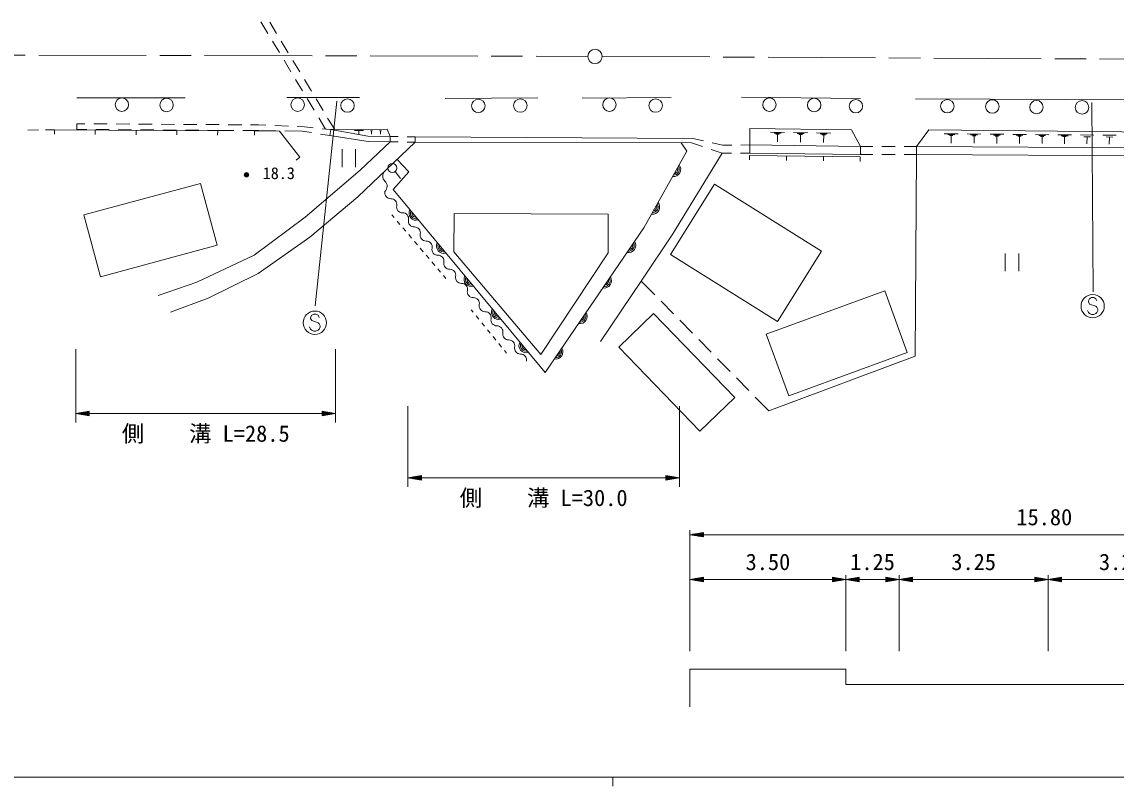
# Model space of a CAD drawing. Units: millimetres, scale not verified. Extents: x 39691 to 680000, y 20000 to 380000.
# Drawn here: x 202068 to 324175, y 204000 to 289256 of the extents above; entities that cross this region are included whole.
import ezdxf
from ezdxf.enums import TextEntityAlignment as Align

# ---------------------------------------------------------------- set-up
doc = ezdxf.new("R2010")
doc.units = ezdxf.units.MM
doc.header["$LTSCALE"] = 1000
doc.linetypes.add('CHAIN', pattern=[18.5, 12, -1.5, 3.5, -1.5])
for name, color, linetype, lineweight in [('M-BGD', 7, 'Continuous', 13), ('M-BMK', 2, 'CHAIN', 13), ('M-BMK-SRVR', 3, 'Continuous', 13), ('M-STR-HTXT', 7, 'Continuous', 13), ('M-STR-STRC', 7, 'Continuous', 13), ('M-STR-STRD', 7, 'Continuous', 13), ('M-TTL-BAND', 7, 'Continuous', 13)]:
    doc.layers.add(name, color=color, linetype=linetype, lineweight=lineweight)
doc.styles.add('ＭＳ ゴシック', font='')
doc.styles.get('ＭＳ ゴシック').set_extended_font_data('MS Gothic')

msp = doc.modelspace()

# ---------------------------------------------------------------- linework, layer by layer
at = {"layer": 'M-BGD'}
for p, q in [((228732, 289256), (229508, 287972)), ((229719, 289228), (230495, 287945)), ((230025, 287117), (230802, 285833)), ((231013, 287089), (231789, 285806)), ((231319, 284978), (232096, 283694)), ((232306, 284950), (233083, 283667)), ((232613, 282838), (233390, 281555)), ((233600, 282811), (234377, 281528)), ((233907, 280699), (234684, 279416)), ((234894, 280672), (235671, 279388)), ((235201, 278560), (235966, 277296)), ((236188, 278533), (236972, 277238)), ((202718, 277180), (203918, 277199)), ((204718, 277212), (205704, 277227)), ((205704, 277227), (205700, 276727)), ((205704, 277227), (223918, 277109)), ((208202, 277899), (208198, 277256)), ((208198, 277256), (209308, 277249)), ((208202, 277899), (209096, 277893)), ((210096, 277887), (211596, 277877)), ((210257, 277198), (210254, 276698)), ((210308, 277243), (211808, 277233)), ((212596, 277870), (214096, 277860)), ((212808, 277227), (214308, 277217)), ((215096, 277853), (216596, 277843)), ((215308, 277210), (216808, 277201)), ((217596, 277837), (219096, 277826)), ((217808, 277194), (219308, 277185)), ((220096, 277820), (221596, 277810)), ((222596, 277803), (224096, 277793)), ((225096, 277786), (226596, 277776)), ((227596, 277770), (228490, 277764)), ((228490, 277764), (229308, 277729)), ((230307, 277687), (231806, 277623)), ((232805, 277581), (233623, 277546)), ((233623, 277546), (234588, 277443)), ((235582, 277337), (236547, 277234)), ((236547, 277234), (236420, 276582)), ((283304, 277378), (283290, 275527)), ((214811, 277168), (214808, 276668)), ((219364, 277139), (219361, 276639)), ((220308, 277178), (221808, 277168)), ((222808, 277162), (223918, 277155)), ((223918, 277109), (223915, 276609)), ((223918, 277109), (223915, 276609)), ((223918, 277155), (225711, 277148)), ((226711, 277144), (228504, 277137)), ((228015, 277101), (228009, 276602)), ((230421, 277111), (228482, 277137)), ((233360, 277071), (231421, 277097)), ((234397, 276905), (233360, 277071)), ((236420, 276582), (235384, 276748)), ((239183, 277129), (240183, 277123)), ((239683, 277126), (239681, 276726)), ((240983, 277119), (241183, 277118)), ((241083, 277119), (241081, 276719)), ((241983, 277114), (242183, 277113)), ((242083, 277113), (242081, 276713)), ((243166, 275875), (243178, 276469)), ((243178, 276469), (244063, 276452)), ((245063, 276432), (245948, 276415)), ((245948, 276415), (245937, 275820)), ((245948, 276415), (276926, 276263)), ((276926, 276263), (278114, 275991)), ((285608, 276947), (287183, 276926)), ((286000, 276837), (286787, 276826)), ((286195, 276729), (286589, 276724)), ((286392, 276726), (286381, 275886)), ((288183, 276913), (289757, 276892)), ((288575, 276802), (289362, 276792)), ((288770, 276695), (289164, 276690)), ((288967, 276692), (288956, 275852)), ((290757, 276878), (292331, 276857)), ((291150, 276768), (291937, 276758)), ((291345, 276661), (291738, 276655)), ((291542, 276658), (291531, 275819)), ((305001, 276782), (306551, 276768)), ((305387, 276675), (306163, 276668)), ((305580, 276570), (305968, 276566)), ((305774, 276568), (305766, 275741)), ((307556, 276758), (309097, 276744)), ((307940, 276652), (308711, 276645)), ((308132, 276547), (308517, 276544)), ((308325, 276545), (308317, 275724)), ((310102, 276734), (311633, 276720)), ((310484, 276629), (311249, 276621)), ((310674, 276525), (311057, 276521)), ((310866, 276523), (310858, 275706)), ((312638, 276710), (314159, 276696)), ((313017, 276605), (313778, 276598)), ((313207, 276502), (313587, 276499)), ((313397, 276500), (313389, 275689)), ((315164, 276687), (316676, 276672)), ((315541, 276582), (316297, 276575)), ((315729, 276480), (316107, 276476)), ((315918, 276478), (315911, 275672)), ((317681, 276663), (319183, 276649)), ((318055, 276559), (318806, 276552)), ((318242, 276457), (318618, 276454)), ((318430, 276456), (318422, 275654)), ((320188, 276639), (321680, 276625)), ((320559, 276437), (321305, 276430)), ((320932, 276433), (320924, 275637)), ((322685, 276616), (324168, 276602)), ((323054, 276415), (323795, 276408)), ((323424, 276411), (323417, 275620)), ((237813, 275043), (237813, 273043)), ((239313, 275043), (239313, 273043)), ((243166, 275875), (244052, 275857)), ((245051, 275838), (245937, 275820)), ((276807, 275748), (245937, 275820)), ((276807, 275748), (278028, 275344)), ((278978, 275030), (280199, 274626)), ((279089, 275769), (280278, 275497)), ((280278, 275497), (281284, 275507)), ((282284, 275517), (283290, 275527)), ((283290, 275527), (283283, 274626)), ((283290, 275527), (295642, 275364)), ((295642, 275364), (297022, 275365)), ((295642, 275364), (295642, 274464)), ((298022, 275366), (299522, 275366)), ((300522, 275367), (301903, 275368)), ((301903, 275368), (301903, 274467)), ((301903, 275368), (328399, 275186)), ((233085, 274150), (232690, 273844)), ((280199, 274626), (281241, 274626)), ((282241, 274626), (283283, 274626)), ((283275, 274362), (283268, 273862)), ((283275, 274362), (295627, 274199)), ((283278, 274626), (295630, 274464)), ((287392, 274308), (287386, 273808)), ((291509, 274253), (291503, 273753)), ((295627, 274199), (295620, 273699)), ((295627, 274199), (295620, 273699)), ((295642, 274464), (297023, 274464)), ((298023, 274465), (299523, 274466)), ((300523, 274466), (301903, 274467)), ((301897, 274467), (328393, 274285)), ((243719, 272557), (244335, 271769)), ((243337, 267749), (243613, 267424)), ((243936, 267043), (244260, 266662)), ((244584, 266281), (244908, 265900)), ((245232, 265519), (245556, 265138)), ((245879, 264757), (246203, 264376)), ((246527, 263995), (246851, 263614)), ((247175, 263233), (247499, 262852)), ((311801, 263435), (311801, 261435)), ((313301, 263435), (313301, 261435)), ((247822, 262471), (248146, 262090)), ((248470, 261709), (248794, 261328)), ((249118, 260947), (249394, 260623)), ((271188, 260341), (272689, 258814)), ((273390, 258101), (274793, 256675)), ((252212, 257134), (252437, 256858)), ((252753, 256470), (253068, 256083)), ((253384, 255695), (253699, 255307)), ((275494, 255962), (276896, 254537)), ((254015, 254919), (254331, 254532)), ((254646, 254144), (254962, 253756)), ((255278, 253368), (255593, 252980)), ((277598, 253824), (279000, 252398)), ((255909, 252593), (256134, 252317)), ((279701, 251685), (281104, 250259)), ((281805, 249546), (283207, 248120)), ((283909, 247407), (285410, 245881))]:
    msp.add_line(p, q, dxfattribs=at)
for points in [[(236547, 277234), (242828, 277289), (243178, 276469)], [(236547, 277234), (240666, 276507), (243178, 276469)], [(283304, 277378), (294647, 277227), (295642, 275364)], [(301903, 275368), (303283, 277198), (328409, 276962), (328399, 275186)], [(228015, 277101), (230822, 277065), (233085, 274150)], [(236420, 276582), (240692, 275926), (243166, 275875)], [(217274, 258744), (221594, 260214), (228007, 263242), (233664, 267473), (239810, 272729), (243166, 275875)], [(218654, 256873), (222841, 258432), (228453, 261193), (234198, 265246), (239543, 269745), (245937, 275820)], [(243934, 273918), (245243, 272516), (243502, 270546), (260446, 250153), (271469, 266276), (276279, 274849), (275645, 275751)], [(266645, 253586), (271188, 260341), (274691, 265626), (280199, 274626)], [(285410, 245881), (301748, 251971), (301897, 274467)], [(276619, 212857), (276619, 217047), (294020, 217047), (294020, 215343), (338800, 215343), (338800, 217047), (355703, 217047), (360355, 213727)]]:
    msp.add_lwpolyline(points, dxfattribs=at)
for points in [[(210829, 260832), (223865, 264339), (222012, 271229), (208975, 267721)], [(274430, 263299), (286380, 255818), (291298, 263674), (279348, 271155)], [(250319, 267881), (267485, 267804), (267485, 263503), (259973, 252143), (250281, 263599)], [(287653, 247546), (300876, 252388), (298357, 259269), (285134, 254426)], [(281631, 247360), (272568, 256734), (268664, 252960), (277728, 243585)]]:
    msp.add_lwpolyline(points, close=True, dxfattribs=at)
for centre, radius in [((213228, 280017), 750), ((218216, 279984), 750), ((232848, 280017), 750), ((238402, 279918), 750), ((253000, 279884), 750), ((257689, 279918), 750), ((267632, 280017), 750), ((272787, 279918), 750), ((285490, 280017), 750), ((290478, 279984), 750), ((295134, 279851), 750), ((305343, 279851), 750), ((310364, 279818), 750), ((315286, 279751), 750), ((320374, 279718), 750), ((227131, 272187), 250), ((227131, 272187), 204), ((227131, 272187), 159), ((227131, 272187), 114), ((243412, 272951), 500), ((227131, 272187), 68.2), ((227131, 272187), 22.7)]:
    msp.add_circle(centre, radius, dxfattribs=at)
for centre, radius, start, end in [((243140, 272060), 800, 132.9106, 226.05183), ((274776, 272808), 812, 263.32574, 38.08601), ((274776, 272808), 650, 269.44153, 31.97022), ((274776, 272808), 488, 280.57422, 20.83754), ((274776, 272808), 325, 314.76351, 346.64825), ((242030, 270908), 800, 312.9106, 46.05183), ((243212, 270186), 652, 167.93841, 271.79648), ((243253, 268882), 652, 347.93841, 91.79648), ((244529, 268610), 652, 167.93841, 271.79648), ((272427, 268622), 812, 263.32574, 38.08601), ((272427, 268622), 650, 269.44153, 31.97022), ((272427, 268622), 488, 280.57422, 20.83754), ((244569, 267306), 652, 347.93841, 91.79648), ((246079, 267933), 812, 152.34191, 287.10218), ((246079, 267933), 650, 158.4577, 280.9864), ((246079, 267933), 488, 169.59039, 269.85371), ((246079, 267933), 325, 203.77968, 235.66442), ((272427, 268622), 325, 314.76351, 346.64825), ((245845, 267033), 652, 167.93841, 271.79648), ((245886, 265730), 652, 347.93841, 91.79648), ((247161, 265457), 652, 167.93841, 271.79648), ((247202, 264154), 652, 347.93841, 91.79648), ((248478, 263881), 652, 167.93841, 271.79648), ((249146, 264241), 812, 152.34191, 287.10218), ((249146, 264241), 650, 158.4577, 280.9864), ((249146, 264241), 488, 169.59039, 269.85371), ((249146, 264241), 325, 203.77968, 235.66442), ((269763, 264334), 812, 258.25938, 33.01965), ((269763, 264334), 650, 264.37517, 26.90387), ((269763, 264334), 488, 275.50786, 15.77118), ((269763, 264334), 325, 309.69715, 341.58189), ((248518, 262578), 652, 347.93841, 91.79648), ((249794, 262305), 652, 167.93841, 271.79648), ((249835, 261001), 652, 347.93841, 91.79648), ((251110, 260729), 652, 167.93841, 271.79648), ((252214, 260549), 812, 152.34191, 287.10218), ((252214, 260549), 650, 158.4577, 280.9864), ((252214, 260549), 488, 169.59039, 269.85371), ((252214, 260549), 325, 203.77968, 235.66442), ((267054, 260372), 812, 258.25938, 33.01965), ((267054, 260372), 650, 264.37517, 26.90387), ((267054, 260372), 488, 275.50786, 15.77118), ((267054, 260372), 325, 309.69715, 341.58189), ((251151, 259425), 652, 347.93841, 91.79648), ((252427, 259153), 652, 167.93841, 271.79648), ((252467, 257849), 652, 347.93841, 91.79648), ((253743, 257577), 652, 167.93841, 271.79648), ((253784, 256273), 652, 347.93841, 91.79648), ((255281, 256857), 812, 152.34191, 287.10218), ((255281, 256857), 650, 158.4577, 280.9864), ((255281, 256857), 488, 169.59039, 269.85371), ((255281, 256857), 325, 203.77968, 235.66442), ((264345, 256410), 812, 258.25938, 33.01965), ((264345, 256410), 650, 264.37517, 26.90387), ((264345, 256410), 488, 275.50786, 15.77118), ((255059, 256000), 652, 167.93841, 271.79648), ((255100, 254697), 652, 347.93841, 91.79648), ((264345, 256410), 325, 309.69715, 341.58189), ((256376, 254424), 652, 167.93841, 271.79648), ((256416, 253121), 652, 347.93841, 91.79648), ((257692, 252848), 652, 167.93841, 271.79648), ((258349, 253166), 812, 152.34191, 287.10218), ((258349, 253166), 650, 158.4577, 280.9864), ((258349, 253166), 488, 169.59039, 269.85371), ((258349, 253166), 325, 203.77968, 235.66442), ((261636, 252447), 812, 258.25938, 33.01965), ((257733, 251545), 652, 347.93841, 91.79648), ((261636, 252447), 650, 264.37517, 26.90387), ((261636, 252447), 488, 275.50786, 15.77118), ((261636, 252447), 325, 309.69715, 341.58189)]:
    msp.add_arc(centre, radius, start, end, dxfattribs=at)
at = {"layer": 'M-BMK'}
for p, q in [((166949, 285607), (265229, 285406)), ((266829, 285401), (365371, 284898))]:
    msp.add_line(p, q, dxfattribs=at)
at = {"layer": 'M-BMK-SRVR'}
msp.add_circle((266029, 285405), 800, dxfattribs=at)
at = {"layer": 'M-STR-HTXT'}
for p, q in [((208090, 252742), (208090, 244567)), ((237080, 252742), (237080, 244567)), ((208090, 245567), (209590, 245817)), ((208090, 245567), (209590, 245317)), ((208090, 245567), (209590, 245567)), ((209590, 245617), (208390, 245617)), ((209590, 245517), (208390, 245517)), ((208690, 245667), (209590, 245667)), ((208690, 245467), (209590, 245467)), ((209590, 245717), (208990, 245717)), ((209290, 245767), (209590, 245767)), ((209590, 245317), (209590, 245817)), ((209590, 245567), (235580, 245567)), ((237080, 245567), (235580, 245817)), ((235580, 245817), (235580, 245317)), ((235880, 245767), (235580, 245767)), ((235580, 245717), (236180, 245717)), ((236480, 245667), (235580, 245667)), ((235580, 245617), (236780, 245617)), ((237080, 245567), (235580, 245317)), ((237080, 245567), (235580, 245567)), ((235580, 245517), (236780, 245517)), ((236480, 245467), (235580, 245467)), ((245153, 246392), (245153, 237392)), ((275435, 246392), (275435, 237392)), ((209590, 245417), (208990, 245417)), ((209290, 245367), (209590, 245367)), ((235580, 245417), (236180, 245417)), ((235880, 245367), (235580, 245367)), ((245153, 238392), (246653, 238642)), ((245153, 238392), (246653, 238142)), ((245153, 238392), (246653, 238392)), ((246653, 238442), (245453, 238442)), ((246653, 238342), (245453, 238342)), ((245753, 238492), (246653, 238492)), ((245753, 238292), (246653, 238292)), ((246653, 238542), (246053, 238542)), ((246653, 238242), (246053, 238242)), ((246353, 238592), (246653, 238592)), ((246353, 238192), (246653, 238192)), ((246653, 238142), (246653, 238642)), ((246653, 238392), (273935, 238392)), ((275435, 238392), (273935, 238642)), ((273935, 238642), (273935, 238142)), ((274235, 238592), (273935, 238592)), ((273935, 238542), (274535, 238542)), ((274835, 238492), (273935, 238492)), ((273935, 238442), (275135, 238442)), ((275435, 238392), (273935, 238142)), ((275435, 238392), (273935, 238392)), ((273935, 238342), (275135, 238342)), ((274835, 238292), (273935, 238292)), ((273935, 238242), (274535, 238242)), ((274235, 238192), (273935, 238192)), ((276619, 219047), (276619, 232547)), ((276619, 232047), (278119, 232297)), ((276619, 232047), (278119, 231797)), ((276619, 232047), (278119, 232047)), ((278119, 232097), (276919, 232097)), ((277219, 232147), (278119, 232147)), ((278119, 232197), (277519, 232197)), ((277819, 232247), (278119, 232247)), ((278119, 231797), (278119, 232297)), ((278119, 232047), (294020, 232047)), ((294020, 232047), (299968, 232047)), ((299968, 232047), (316588, 232047)), ((316588, 232047), (332923, 232047)), ((278119, 231997), (276919, 231997)), ((277219, 231947), (278119, 231947)), ((278119, 231897), (277519, 231897)), ((277819, 231847), (278119, 231847)), ((276619, 227047), (278119, 227297)), ((277219, 227147), (278119, 227147)), ((278119, 227197), (277519, 227197)), ((277819, 227247), (278119, 227247)), ((278119, 226797), (278119, 227297)), ((294020, 227047), (292520, 227297)), ((292520, 227297), (292520, 226797)), ((292820, 227247), (292520, 227247)), ((292520, 227197), (293120, 227197)), ((293420, 227147), (292520, 227147)), ((294020, 219047), (294020, 227547)), ((294020, 227047), (295520, 227297)), ((294620, 227147), (295520, 227147)), ((295520, 227197), (294920, 227197)), ((295220, 227247), (295520, 227247)), ((295520, 226797), (295520, 227297)), ((299968, 227047), (298468, 227297)), ((298468, 227297), (298468, 226797)), ((298768, 227247), (298468, 227247)), ((298468, 227197), (299068, 227197)), ((299368, 227147), (298468, 227147)), ((299968, 219047), (299968, 227547)), ((299968, 227047), (301468, 227297)), ((300568, 227147), (301468, 227147)), ((301468, 227197), (300868, 227197)), ((301168, 227247), (301468, 227247)), ((301468, 226797), (301468, 227297)), ((316588, 227047), (315088, 227297)), ((315088, 227297), (315088, 226797)), ((315388, 227247), (315088, 227247)), ((315088, 227197), (315688, 227197)), ((315988, 227147), (315088, 227147)), ((316588, 219047), (316588, 227547)), ((316588, 227047), (318088, 227297)), ((317188, 227147), (318088, 227147)), ((318088, 227197), (317488, 227197)), ((317788, 227247), (318088, 227247)), ((318088, 226797), (318088, 227297)), ((276619, 227047), (278119, 226797)), ((276619, 227047), (278119, 227047)), ((278119, 227097), (276919, 227097)), ((278119, 226997), (276919, 226997)), ((277219, 226947), (278119, 226947)), ((278119, 226897), (277519, 226897)), ((277819, 226847), (278119, 226847)), ((278119, 227047), (292520, 227047)), ((292520, 227097), (293720, 227097)), ((294020, 227047), (292520, 226797)), ((294020, 227047), (292520, 227047)), ((292520, 226997), (293720, 226997)), ((293420, 226947), (292520, 226947)), ((292520, 226897), (293120, 226897)), ((292820, 226847), (292520, 226847)), ((294020, 227047), (295520, 226797)), ((294020, 227047), (295520, 227047)), ((295520, 227097), (294320, 227097)), ((295520, 226997), (294320, 226997)), ((294620, 226947), (295520, 226947)), ((295520, 226897), (294920, 226897)), ((295220, 226847), (295520, 226847)), ((295520, 227047), (298468, 227047)), ((298468, 227097), (299668, 227097)), ((299968, 227047), (298468, 226797)), ((299968, 227047), (298468, 227047)), ((298468, 226997), (299668, 226997)), ((299368, 226947), (298468, 226947)), ((298468, 226897), (299068, 226897)), ((298768, 226847), (298468, 226847)), ((299968, 227047), (301468, 226797)), ((299968, 227047), (301468, 227047)), ((301468, 227097), (300268, 227097)), ((301468, 226997), (300268, 226997)), ((300568, 226947), (301468, 226947)), ((301468, 226897), (300868, 226897)), ((301168, 226847), (301468, 226847)), ((301468, 227047), (315088, 227047)), ((315088, 227097), (316288, 227097)), ((316588, 227047), (315088, 226797)), ((316588, 227047), (315088, 227047)), ((315088, 226997), (316288, 226997)), ((315988, 226947), (315088, 226947)), ((315088, 226897), (315688, 226897)), ((315388, 226847), (315088, 226847)), ((316588, 227047), (318088, 226797)), ((316588, 227047), (318088, 227047)), ((318088, 227097), (316888, 227097)), ((318088, 226997), (316888, 226997)), ((317188, 226947), (318088, 226947)), ((318088, 226897), (317488, 226897)), ((317788, 226847), (318088, 226847)), ((318088, 227047), (331423, 227047))]:
    msp.add_line(p, q, dxfattribs=at)
at = {"layer": 'M-STR-STRC'}
for p, q in [((234813, 257582), (237207, 280403)), ((321607, 259153), (321457, 280253)), ((321204, 258372), (321086, 258136)), ((321086, 258136), (321086, 258018)), ((321086, 258018), (321204, 257781)), ((321441, 258491), (321204, 258372)), ((321204, 257781), (321913, 257545)), ((321677, 258491), (321441, 258491)), ((321913, 258372), (321677, 258491)), ((322032, 258136), (321913, 258372)), ((234410, 256527), (234292, 256290)), ((234647, 256645), (234410, 256527)), ((234883, 256645), (234647, 256645)), ((235119, 256527), (234883, 256645)), ((235238, 256290), (235119, 256527)), ((321086, 256836), (320968, 257072)), ((321204, 256718), (321086, 256836)), ((321441, 256600), (321204, 256718)), ((321677, 256600), (321441, 256600)), ((321913, 256718), (321677, 256600)), ((321913, 257545), (322032, 257427)), ((322032, 256836), (321913, 256718)), ((322032, 257427), (322150, 257191)), ((322150, 257072), (322032, 256836)), ((322150, 257191), (322150, 257072)), ((234292, 254990), (234174, 255227)), ((234292, 256290), (234292, 256172)), ((234292, 256172), (234410, 255936)), ((234410, 255936), (235119, 255699)), ((235119, 255699), (235238, 255581)), ((235238, 255581), (235356, 255345)), ((235356, 255227), (235238, 254990)), ((235356, 255345), (235356, 255227)), ((234410, 254872), (234292, 254990)), ((234647, 254754), (234410, 254872)), ((234883, 254754), (234647, 254754)), ((235119, 254872), (234883, 254754)), ((235238, 254990), (235119, 254872))]:
    msp.add_line(p, q, dxfattribs=at)
for centre in [(321559, 257545), (234765, 255699)]:
    msp.add_circle(centre, 1300, dxfattribs=at)
at = {"layer": 'M-STR-STRD'}
for p, q in [((282374, 280876), (295653, 280699)), ((208218, 280800), (220282, 280775)), ((231638, 280813), (239732, 280813)), ((249292, 280699), (259637, 280775)), ((264594, 280762), (274508, 280813)), ((301799, 280686), (328102, 280572))]:
    msp.add_line(p, q, dxfattribs=at)
at = {"layer": 'M-TTL-BAND'}
for p, q in [((40000, 205000), (579000, 205000)), ((268000, 205000), (268000, 204000))]:
    msp.add_line(p, q, dxfattribs=at)

# ---------------------------------------------------------------- texts
at = {"layer": 'M-BGD', "style": 'ＭＳ ゴシック'}
msp.add_text('18.3', height=1320, dxfattribs=at).set_placement((228943, 271323), align=Align.BOTTOM_LEFT)
at = {"layer": 'M-STR-HTXT', "style": 'ＭＳ ゴシック'}
for s, p in [('側\u3000\u3000溝 L=28.5', (222585, 241867)), ('側\u3000\u3000溝 L=30.0', (260294, 234692)), ('15.80', (316161, 232547)), ('3.50', (285320, 227547)), ('1.25', (296994, 227547)), ('3.25', (308278, 227547)), ('3.25', (324755, 227547))]:
    msp.add_text(s, height=1833, dxfattribs=at).set_placement(p, align=Align.BOTTOM_CENTER)

doc.saveas('drawing.dxf')
